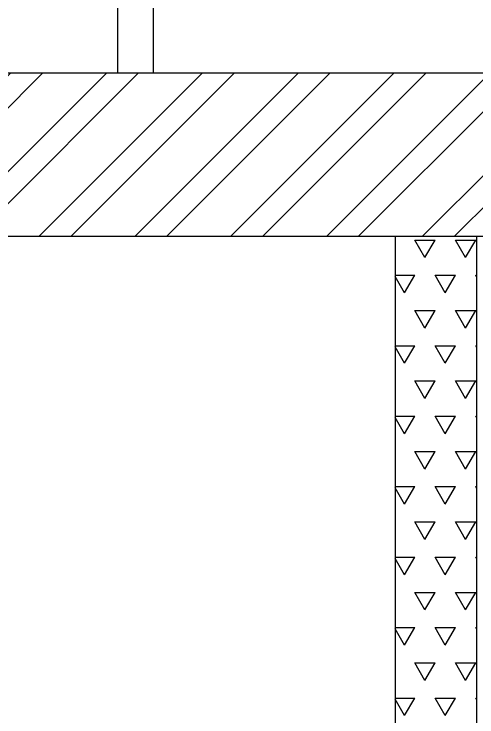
# Model space of a CAD drawing. Header units: millimetres. Extents: x -4167 to 87328, y -21481 to 19784.
# Drawn here: x 3334 to 3985, y 11450 to 12438 of the extents above; entities that cross this region are included whole.
import ezdxf

# ---------------------------------------------------------------- set-up
doc = ezdxf.new("R2010")
doc.units = ezdxf.units.MM
doc.header["$LTSCALE"] = 150
for name, color, linetype in [('ad-Railing', 6, 'Continuous'), ('ad-Wall', 240, 'Continuous'), ('ad-Wall hatch', 8, 'Continuous')]:
    doc.layers.add(name, color=color, linetype=linetype)

# ---------------------------------------------------------------- blocks, each defined once
blk = doc.blocks.new('zw$6EBD')
at = {"layer": 'ad-Wall hatch', "transparency": 33554610}
h = blk.add_hatch(dxfattribs=at)
h.set_pattern_fill('ANSI32', color=256, scale=10, angle=1e-14)
h.paths.add_polyline_path([(230, 4280), (230, 230), (6475, 230), (6475, 4280), (3605, 4280), (3605, 4510), (6705, 4510), (6705, 230), (7405, 230), (7405, 0), (0, 0), (0, 4510), (1910, 4510), (1910, 7945), (0, 7945), (0, 12355), (10375, 12355), (10375, 9605), (10145, 9605), (10145, 12125), (5915, 12125), (5915, 7945), (3605, 7945), (3605, 8175), (5685, 8175), (5685, 12125), (230, 12125), (230, 8175), (2705, 8175), (2705, 7945), (2140, 7945), (2140, 4510), (2705, 4510), (2705, 4280)])
h = blk.add_hatch(dxfattribs=at)
h.set_pattern_fill('TRIANG', color=256, scale=6)
h.set_pattern_definition([(60, (-3146.195, 6205.71), (-28.575, 49.49335), [28.575, -28.575]), (120, (-3146.195, 6205.71), (-57.15, 3e-08), [28.575, -28.575]), (0, (-3160.48, 6230.457), (28.575, 49.49335), [28.575, -28.575])])
h.paths.add_polyline_path([(3870, 9675), (3985, 9675), (3985, 12125), (3870, 12125)])
at = {"layer": 'ad-Railing'}
for points in [[(530, 12355), (530, 12630), (855, 12955), (3205, 12955), (3530, 12630), (3530, 12355)], [(580, 12355), (580, 12609.29), (875.71, 12905), (3184.29, 12905), (3480, 12609.29), (3480, 12355)]]:
    blk.add_lwpolyline(points, dxfattribs=at)
at = {"layer": 'ad-Wall'}
blk.add_lwpolyline([(0, 12355), (10375, 12355), (10375, 9605), (10145, 9605), (10145, 12125), (5915, 12125), (5915, 7945), (3605, 7945), (3605, 8175), (5685, 8175), (5685, 12125), (230, 12125)], dxfattribs=at)
blk.add_lwpolyline([(3870, 9675), (3985, 9675), (3985, 12125), (3870, 12125)], close=True, dxfattribs=at)
blk = doc.blocks.new('1215_East Villa')
blk.add_blockref('zw$6EBD', (0, 0))

msp = doc.modelspace()

# ---------------------------------------------------------------- block references
msp.add_blockref('1215_East Villa', (0, 0))

doc.saveas('drawing.dxf')
